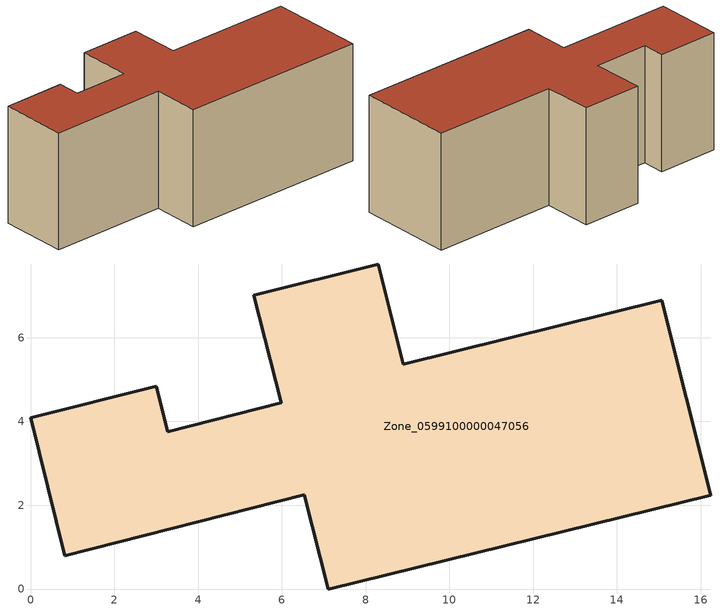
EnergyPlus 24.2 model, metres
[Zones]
Zone_0599100000047056
 floor ground (C_G): 5.33,7.01 8.3,7.76 8.9,5.37 15.08,6.9 16.24,2.24 7.11,0 6.53,2.25 0.81,0.79 0,4.09 3,4.84 3.27,3.76 5.98,4.44 z0
 wall outside (C_F): 8.9,5.37 8.3,7.76 5.33,7.01 5.98,4.44 3.27,3.76 3,4.84 0,4.09 0.81,0.79 6.53,2.25 7.11,0 16.24,2.24 15.08,6.9 8.9,5.37 z0:5.85
 roof outside (C_R): 8.3,7.76 5.33,7.01 5.98,4.44 3.27,3.76 3,4.84 0,4.09 0.81,0.79 6.53,2.25 7.11,0 16.24,2.24 15.08,6.9 8.9,5.37 z5.85
[BUILDING]
Pand.0599100000047056: North Axis=0; Terrain=City; Loads Convergence Tolerance Value=0.04; Temperature Convergence Tolerance Value=0.4; Solar Distribution=FullExterior; Maximum Number of Warmup Days=25; Minimum Number of Warmup Days=1
[Site:Location]
Rotterdam.The.Hague.AP_ZH_NLD Design_Conditions: Latitude=51.96; Longitude=4.45; Time Zone=1; Elevation=-4.5
[SITE:GROUNDTEMPERATURE:BUILDINGSURFACE]
18, 18, 18, 18, 18, 18, 18, 18, 18, 18, 18, 18
[MATERIAL] Thermal Absorptance=0.9; Solar Absorptance=0.7; Visible Absorptance=0.7
Name | Roughness | Thickness | Conductivity | Density | Specific Heat
G.TI.1965-1974 | MediumSmooth | 0.15 | 0.882353 | 540 | 1210
F.TI.1965-1974 | Rough | 0.3 | 0.697674 | 1920 | 840
R.TI.1965-1974 | MediumRough | 0.2 | 0.232558 | 1500 | 1000
[CONSTRUCTION]
C_G: G.TI.1965-1974
C_F: F.TI.1965-1974
C_R: R.TI.1965-1974
[ZONE]
Zone_0599100000047056: Type=1; Multiplier=1; Ceiling Height=Autocalculate; Volume=Autocalculate; Floor Area=autocalculate; Part of Total Floor Area=Yes
[ZONEINFILTRATION:DESIGNFLOWRATE]
Infil_Zone_0599100000047056: Zone or ZoneList or Space or SpaceList=Zone_0599100000047056; Schedule=AlwaysOn; Design Flow Rate Calculation Method=Flow/Area; Flow Rate per Floor Area=0.003; Constant Term Coefficient=1; Temperature Term Coefficient=0; Velocity Term Coefficient=0; Velocity Squared Term Coefficient=0
[HVACTEMPLATE:ZONE:IDEALLOADSAIRSYSTEM]
Zone_0599100000047056: Maximum Heating Supply Air Temperature=50; Minimum Cooling Supply Air Temperature=13; Maximum Heating Supply Air Humidity Ratio=0.0156; Minimum Cooling Supply Air Humidity Ratio=0.0077; Heating Limit=NoLimit; Cooling Limit=NoLimit; Dehumidification Control Type=ConstantSensibleHeatRatio; Cooling Sensible Heat Ratio=0.7; Dehumidification Setpoint=60; Humidification Control Type=None; Humidification Setpoint=30; Outdoor Air Method=None; Outdoor Air Flow Rate per Person=0.00944; Outdoor Air Flow Rate per Zone Floor Area=0; Outdoor Air Flow Rate per Zone=0; Demand Controlled Ventilation Type=None; Outdoor Air Economizer Type=NoEconomizer; Heat Recovery Type=None; Sensible Heat Recovery Effectiveness=0.7; Latent Heat Recovery Effectiveness=0.65
[ZONECONTROL:THERMOSTAT]
ThermostatControl_Zone_0599100000047056: Zone or ZoneList=Zone_0599100000047056; Control Type Schedule=DualSetpointControlType; Control 1=Thermostat_Zone_0599100000047056; Temperature Difference Between Cutout And Setpoint=0
[THERMOSTATSETPOINT:DUALSETPOINT]
Thermostat_Zone_0599100000047056: Heating Setpoint Temperature Schedule=HeatingSetpoint_Zone_0599100000047056; Cooling Setpoint Temperature Schedule=CoolingSetpoint_Zone_0599100000047056
[SCHEDULE:COMPACT]
HeatingSetpoint_Zone_0599100000047056: Through: 12/31, For: AllDays, Until: 24:00, 21
CoolingSetpoint_Zone_0599100000047056: Through: 12/31, For: AllDays, Until: 24:00, 24
DualSetpointControlType: Through: 12/31, For: AllDays, Until: 24:00, 4
AlwaysOn: Through: 12/31, For: AllDays, Until: 24:00, 1
